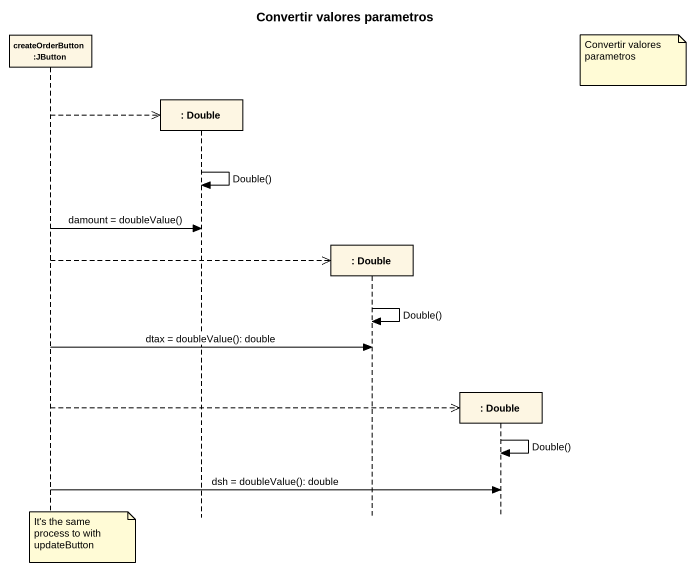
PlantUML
@startuml
title Convertir valores parametros
hide footbox
participant "createOrderButton :JButton" as createOrderButton_JButton
participant ": Double" as Double
participant ": Double" as Double_2
participant ": Double" as Double_3

note right of Double_3 : Convertir valores parametros
createOrderButton_JButton -->> Double **
Double -> Double : Double()
createOrderButton_JButton -> Double : damount = doubleValue()
createOrderButton_JButton -->> Double_2 **
Double_2 -> Double_2 : Double()
createOrderButton_JButton -> Double_2 : dtax = doubleValue(): double
createOrderButton_JButton -->> Double_3 **
Double_3 -> Double_3 : Double()
createOrderButton_JButton -> Double_3 : dsh = doubleValue(): double
note over createOrderButton_JButton : It's the same process to with updateButton
@enduml
